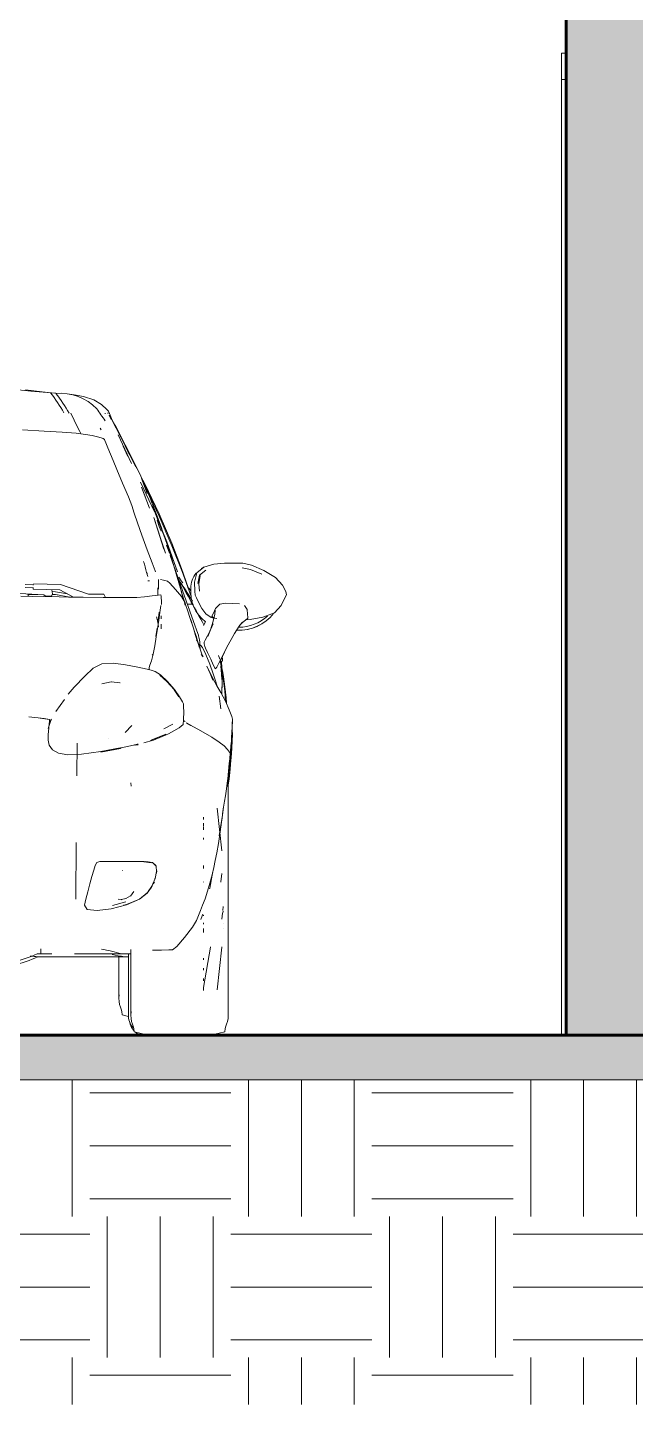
# Model space of a CAD drawing. Header units: millimetres. Extents: x -50912 to 58751, y -45352 to 5553.
# Drawn here: x 53488 to 54856, y -630 to 2467 of the extents above; entities that cross this region are included whole.
import ezdxf

# ---------------------------------------------------------------- set-up
doc = ezdxf.new("R2010")
doc.units = ezdxf.units.MM
for name, color, linetype, lineweight in [('A-DETL-GENF', 92, 'Continuous', 9), ('A-DETL-THIN', 151, 'Continuous', 9), ('A-DOOR', 31, 'Continuous', 9), ('A-FLOR', 192, 'Continuous', 25), ('A-FLOR-PATT', 8, 'Continuous', 25), ('A-GENM', 13, 'Continuous', 9), ('A-WALL', 113, 'Continuous', 25), ('A-WALL-PATT', 111, 'Continuous', 25), ('G-IMPT', 8, 'Continuous', 9)]:
    doc.layers.add(name, color=color, linetype=linetype, lineweight=lineweight)

# ---------------------------------------------------------------- blocks, each defined once
blk = doc.blocks.new('Porta correr 4 folhas - 240x210-3837933-E')
at = {"layer": 'A-DOOR'}
for p in [(-39614.6, 2350), (-39604.6, 2409)]:
    blk.add_line(p, (-39614.6, 2409), dxfattribs=at)
blk = doc.blocks.new('CRT_POR_Abrir_1 Folha_Madeira - 80 x 210 cm-3907159-E')
at = {"layer": 'A-DOOR'}
for p, q in [((-39614.6, 200), (-39614.6, 2350)), ((-39604.6, 2350), (-39614.6, 2350)), ((-39414.6, 2350), (-39424.6, 2350)), ((-39414.6, 2350), (-39414.6, 200))]:
    blk.add_line(p, q, dxfattribs=at)
blk = doc.blocks.new('CRT_Fiat Punto - Punto_dwg-V136-E')
at = {"layer": 'G-IMPT'}
for p, q in [((-40821, 1651.4), (-40783.3, 1647.4)), ((-40755.7, 1643.9), (-40783.3, 1647.4)), ((-40711.5, 1640.5), (-40722, 1641.6)), ((-40690.1, 1636.5), (-40711.5, 1640.5)), ((-40690.1, 1636.5), (-40667.4, 1629.4)), ((-40667.4, 1629.4), (-40650.2, 1618.5)), ((-40649.4, 1618), (-40650.2, 1618.5)), ((-40649.4, 1618), (-40638.5, 1608.3)), ((-40711.1, 1583.2), (-40718.7, 1598.9)), ((-40711.1, 1583.2), (-40703.6, 1567.8)), ((-40640.6, 1598.6), (-40642.7, 1598.6)), ((-40638.5, 1608.3), (-40634.4, 1603.4)), ((-40634, 1598.9), (-40636.4, 1598.8)), ((-40634.4, 1603.4), (-40632.1, 1598.2)), ((-40632.8, 1594.8), (-40628.1, 1584.6)), ((-40632.8, 1594.7), (-40628.1, 1584.6)), ((-40627.3, 1586.9), (-40632.1, 1598.2)), ((-40627.3, 1586.9), (-40618.8, 1568.9)), ((-40622.6, 1577.6), (-40626.4, 1585.1)), ((-40626.4, 1584.5), (-40616.9, 1565.6)), ((-40626.4, 1584.5), (-40618.8, 1568.9)), ((-40827.8, 1561.3), (-40778.6, 1558.8)), ((-40778.6, 1558.8), (-40738.1, 1556.3)), ((-40738.1, 1556.3), (-40706.9, 1553.9)), ((-40706.9, 1553.9), (-40685.6, 1551.3)), ((-40698.6, 1557.8), (-40703.6, 1567.8)), ((-40698.6, 1557.8), (-40696.5, 1553.7)), ((-40696.5, 1553.7), (-40696.1, 1552.6)), ((-40685.6, 1551.3), (-40670.8, 1548.6)), ((-40670.8, 1548.6), (-40658.9, 1545.7)), ((-40652.9, 1565.2), (-40650.3, 1561.9)), ((-40622.6, 1577.6), (-40617, 1567.4)), ((-40617, 1567.4), (-40607.3, 1548.7)), ((-40606.4, 1545), (-40616.9, 1565.6)), ((-40582.7, 1485.6), (-40612.6, 1550.2)), ((-40591.9, 1517.7), (-40607.3, 1548.7)), ((-40596.9, 1528), (-40607.3, 1548.7)), ((-40602.1, 1538.1), (-40607.3, 1548.7)), ((-40650.6, 1543.3), (-40658.9, 1545.7)), ((-40650.6, 1543.3), (-40646, 1542)), ((-40646, 1542), (-40643.5, 1540.2)), ((-40642.5, 1538), (-40643.5, 1540.2)), ((-40640, 1532.3), (-40642.5, 1538)), ((-40635.3, 1520.9), (-40640, 1532.3)), ((-40629.5, 1506.7), (-40635.3, 1520.9)), ((-40606.4, 1545), (-40596.6, 1525.8)), ((-40599.8, 1533.6), (-40602.1, 1538.1)), ((-40600.8, 1524.7), (-40590.7, 1501.8)), ((-40600.8, 1524.7), (-40595.7, 1513.8)), ((-40591.9, 1517.7), (-40599.8, 1533.6)), ((-40596.9, 1528), (-40588.6, 1511.9)), ((-40590.3, 1513.2), (-40596.6, 1525.8)), ((-40623.7, 1492.6), (-40629.5, 1506.7)), ((-40615.4, 1472.8), (-40623.7, 1492.6)), ((-40590.3, 1513.2), (-40586.3, 1505.4)), ((-40582.6, 1500), (-40588.6, 1511.9)), ((-40583.3, 1498.7), (-40586.3, 1505.4)), ((-40583.3, 1498.7), (-40572.3, 1478.1)), ((-40582.6, 1500), (-40578.8, 1492.5)), ((-40574, 1483), (-40578.8, 1492.5)), ((-40569.3, 1473.8), (-40578.4, 1491.5)), ((-40578.4, 1491.5), (-40565.1, 1465.4)), ((-40602.3, 1441.9), (-40615.4, 1472.8)), ((-40574, 1483), (-40565.1, 1465.4)), ((-40569.3, 1473.8), (-40565.1, 1465.4)), ((-40553.4, 1439.8), (-40565.1, 1465.4)), ((-40552.3, 1440.2), (-40561.3, 1457)), ((-40589.5, 1411), (-40602.3, 1441.9)), ((-40561.8, 1444), (-40531, 1376.9)), ((-40560.2, 1452.4), (-40546.9, 1418.6)), ((-40551.6, 1412), (-40560.1, 1432.9)), ((-40560.1, 1432.9), (-40541.6, 1385.2)), ((-40549.8, 1431), (-40553.4, 1439.8)), ((-40520.3, 1372.9), (-40552.3, 1440.2)), ((-40520.3, 1367.8), (-40549.8, 1431)), ((-40549.8, 1431), (-40539.9, 1406.6)), ((-40589.5, 1411), (-40582, 1391.4)), ((-40536.4, 1397.8), (-40539.9, 1406.6)), ((-40534.9, 1394.1), (-40536.4, 1397.8)), ((-40524.6, 1367.2), (-40534.9, 1394.1)), ((-40576.4, 1374.6), (-40582, 1391.4)), ((-40569, 1352.4), (-40576.4, 1374.6)), ((-40535.6, 1391), (-40531.5, 1380.5)), ((-40509.3, 1293.4), (-40532.5, 1364.7)), ((-40516.4, 1316.1), (-40532.5, 1364.7)), ((-40529.2, 1374.7), (-40531.5, 1380.5)), ((-40523.9, 1360.9), (-40529.2, 1374.7)), ((-40515.8, 1343.6), (-40524.6, 1367.2)), ((-40491.8, 1306.8), (-40520.3, 1372.9)), ((-40491.4, 1300.8), (-40520.3, 1367.8)), ((-40559.4, 1324.9), (-40569, 1352.4)), ((-40519.8, 1344.6), (-40524.9, 1358.8)), ((-40514.9, 1338.4), (-40523.9, 1360.9)), ((-40515.8, 1333.5), (-40519.8, 1344.6)), ((-40515.8, 1343.6), (-40512.8, 1333.4)), ((-40514.9, 1338.4), (-40512.3, 1331.9)), ((-40504.4, 1313.4), (-40512.9, 1333.4)), ((-40504.9, 1314.9), (-40512.8, 1333.4)), ((-40504.4, 1313.4), (-40512.8, 1333.4)), ((-40509.7, 1324.4), (-40512.3, 1331.9)), ((-40547.1, 1292.1), (-40559.4, 1324.9)), ((-40516.4, 1316.1), (-40506.1, 1284.5)), ((-40502.5, 1304), (-40509.7, 1324.4)), ((-40504.4, 1313.4), (-40503, 1309.6)), ((-40504.4, 1313.4), (-40479.1, 1242.3)), ((-40497.2, 1283.9), (-40503.3, 1302)), ((-40503.3, 1302), (-40501.9, 1298.1)), ((-40503, 1309.6), (-40479.1, 1242.3)), ((-40492.6, 1274.1), (-40502.5, 1304)), ((-40491.8, 1306.8), (-40469.9, 1249.7)), ((-40491.4, 1300.8), (-40468.4, 1242.9)), ((-40535.8, 1262.5), (-40547.1, 1292.1)), ((-40490.1, 1264.2), (-40495.2, 1279.3)), ((-40481.8, 1238), (-40492.6, 1274.1)), ((-40528.9, 1244.5), (-40535.8, 1262.5)), ((-40528.2, 1242.3), (-40528.9, 1244.5)), ((-40483, 1242.9), (-40490.1, 1264.2)), ((-40487.8, 1258), (-40467.5, 1200.6)), ((-40475.2, 1216.6), (-40483, 1242.9)), ((-40469.9, 1249.7), (-40455.2, 1207.2)), ((-40468.4, 1242.9), (-40452.7, 1199.8)), ((-40435.3, 1240.3), (-40440.6, 1218.9)), ((-40435.3, 1240.3), (-40440.6, 1218.9)), ((-40435.3, 1240.3), (-40419.5, 1253.1)), ((-40435.3, 1240.3), (-40419.5, 1253.1)), ((-40429.1, 1235), (-40415.3, 1246.2)), ((-40397.4, 1259.5), (-40419.5, 1253.1)), ((-40397.4, 1259.5), (-40419.5, 1253.1)), ((-40397.4, 1259.5), (-40373.2, 1261.6)), ((-40397.4, 1259.5), (-40373.2, 1261.6)), ((-40373.2, 1261.6), (-40350.4, 1261.6)), ((-40373.2, 1261.6), (-40350.4, 1261.6)), ((-40350.4, 1261.6), (-40332, 1261.6)), ((-40350.4, 1261.6), (-40332, 1261.6)), ((-40314.9, 1247.8), (-40333.3, 1251.6)), ((-40312.2, 1257.6), (-40332, 1261.6)), ((-40312.2, 1257.6), (-40332, 1261.6)), ((-40289.5, 1236.7), (-40314.9, 1247.8)), ((-40284.8, 1245.5), (-40312.2, 1257.6)), ((-40284.8, 1245.5), (-40312.2, 1257.6)), ((-40258.6, 1229.2), (-40284.8, 1245.5)), ((-40258.6, 1229.2), (-40284.8, 1245.5)), ((-40802.8, 1213.2), (-40821.3, 1213.8)), ((-40803.5, 1212.3), (-40802.5, 1215.5)), ((-40802.5, 1215.5), (-40742.5, 1213.6)), ((-40742.5, 1213.6), (-40679.1, 1192.2)), ((-40521.9, 1224.5), (-40521.4, 1225.2)), ((-40521.9, 1221.3), (-40521.9, 1224.5)), ((-40521.9, 1221.3), (-40521.9, 1213.5)), ((-40521.9, 1203.4), (-40521.9, 1213.5)), ((-40517, 1225), (-40510.7, 1223.5)), ((-40504.5, 1222), (-40510.7, 1223.5)), ((-40501.6, 1221.3), (-40504.5, 1222)), ((-40496.5, 1216.6), (-40501.6, 1221.3)), ((-40483.6, 1202.9), (-40496.5, 1216.6)), ((-40472.4, 1205), (-40481.8, 1238)), ((-40476, 1230), (-40470.6, 1222.4)), ((-40468.4, 1192.4), (-40475.2, 1216.6)), ((-40470.6, 1222.4), (-40467.2, 1217.4)), ((-40440.6, 1218.9), (-40440.2, 1198.8)), ((-40440.6, 1218.9), (-40440.2, 1198.8)), ((-40429.1, 1235), (-40433, 1216.3)), ((-40431.1, 1215.6), (-40427.6, 1233.7)), ((-40431.1, 1215.6), (-40429.7, 1198.5)), ((-40258.6, 1229.2), (-40242.6, 1212.4)), ((-40258.6, 1229.2), (-40242.6, 1212.4)), ((-40234.9, 1198.3), (-40242.6, 1212.4)), ((-40234.9, 1198.3), (-40242.6, 1212.4)), ((-40846.9, 1194.4), (-40779.9, 1190.9)), ((-40831.5, 1187.2), (-40780.2, 1186.5)), ((-40802.6, 1206.5), (-40821.5, 1207.1)), ((-40815.6, 1187.4), (-40812.5, 1187.3)), ((-40815.1, 1188.8), (-40815.5, 1192.8)), ((-40815.5, 1187.5), (-40815.1, 1188.8)), ((-40815.3, 1190.9), (-40814, 1190.9)), ((-40794, 1191.6), (-40814, 1190.9)), ((-40806.1, 1186.9), (-40812.5, 1187.3)), ((-40804, 1206.8), (-40803.6, 1203.5)), ((-40803.5, 1203.5), (-40743.6, 1201.5)), ((-40780.2, 1186.5), (-40745.2, 1185.9)), ((-40777, 1188.3), (-40779.9, 1190.9)), ((-40762.3, 1187.3), (-40777, 1188.3)), ((-40760.4, 1192.7), (-40762.3, 1187.3)), ((-40760.4, 1192.7), (-40761.4, 1202.1)), ((-40760.9, 1197.9), (-40753.2, 1197.5)), ((-40748.7, 1190.6), (-40760.8, 1191.5)), ((-40760.7, 1191.9), (-40753.7, 1191.5)), ((-40753.7, 1191.5), (-40720.8, 1185.5)), ((-40753.2, 1197.5), (-40726.2, 1192.5)), ((-40745.2, 1185.9), (-40724.4, 1185.6)), ((-40743.6, 1201.5), (-40712.6, 1185.4)), ((-40724.4, 1185.6), (-40715.5, 1185.4)), ((-40712.4, 1185.4), (-40715.5, 1185.4)), ((-40708.8, 1185.3), (-40712.4, 1185.4)), ((-40691.3, 1185.1), (-40708.8, 1185.3)), ((-40646.2, 1184.6), (-40691.3, 1185.1)), ((-40679.1, 1192.2), (-40646.5, 1192)), ((-40644.9, 1192), (-40646.5, 1192)), ((-40646.2, 1184.6), (-40597.7, 1184.4)), ((-40641.2, 1184.3), (-40644.9, 1192)), ((-40597.7, 1184.4), (-40570.1, 1184.8)), ((-40552.9, 1186), (-40570.1, 1184.8)), ((-40535.7, 1188), (-40552.9, 1186)), ((-40522.3, 1189.8), (-40535.7, 1188)), ((-40522.8, 1189.7), (-40523.2, 1206.4)), ((-40516.6, 1190.6), (-40522.3, 1189.8)), ((-40515.5, 1187.9), (-40516.6, 1190.6)), ((-40515.5, 1184.7), (-40515.5, 1187.9)), ((-40514.8, 1176.3), (-40515.5, 1184.7)), ((-40514.8, 1176.3), (-40514.8, 1179.5)), ((-40469.9, 1186.6), (-40483.6, 1202.9)), ((-40472.4, 1205), (-40466.6, 1184.3)), ((-40462, 1172.7), (-40469.9, 1186.6)), ((-40464.2, 1177.5), (-40468.4, 1192.4)), ((-40467.5, 1200.6), (-40442.7, 1130.2)), ((-40464.7, 1177.6), (-40466.6, 1184.3)), ((-40463.8, 1176.3), (-40464.2, 1177.5)), ((-40452.9, 1204.9), (-40455.3, 1207.4)), ((-40455.2, 1207.2), (-40454.2, 1204.1)), ((-40450.1, 1201.6), (-40452.9, 1204.9)), ((-40452.7, 1199.8), (-40448.5, 1186.5)), ((-40448.7, 1199.7), (-40450.1, 1201.6)), ((-40440.2, 1198.8), (-40439, 1189.8)), ((-40440.2, 1198.8), (-40439, 1189.8)), ((-40436.2, 1183.9), (-40439, 1189.8)), ((-40436.2, 1183.9), (-40439, 1189.8)), ((-40430.9, 1172.7), (-40436.2, 1183.9)), ((-40430.9, 1172.7), (-40436.2, 1183.9)), ((-40246, 1166.3), (-40238.1, 1182)), ((-40246, 1166.3), (-40238.1, 1182)), ((-40238.1, 1182), (-40233.9, 1190.4)), ((-40238.1, 1182), (-40233.9, 1190.4)), ((-40234.9, 1198.3), (-40233.9, 1190.4)), ((-40234.9, 1198.3), (-40233.9, 1190.4)), ((-40522.3, 1133.7), (-40519.8, 1151.4)), ((-40518.3, 1150.6), (-40520.9, 1132.9)), ((-40516.2, 1166.7), (-40518.3, 1150.6)), ((-40514.8, 1176.3), (-40514.8, 1168.5)), ((-40514.8, 1176.3), (-40514.8, 1168.5)), ((-40463.4, 1172.9), (-40461.9, 1167.4)), ((-40462, 1172.7), (-40459.9, 1166.5)), ((-40459.9, 1166.5), (-40456.6, 1156.4)), ((-40449.9, 1169.5), (-40456.6, 1169.5)), ((-40456.6, 1156.4), (-40450.4, 1137.6)), ((-40445.7, 1169.5), (-40449.9, 1169.5)), ((-40442.9, 1164.2), (-40443.8, 1169.1)), ((-40443.8, 1169.1), (-40443.4, 1167.2)), ((-40423.9, 1159.7), (-40430.9, 1172.7)), ((-40423.9, 1159.7), (-40430.9, 1172.7)), ((-40423.9, 1159.7), (-40415.5, 1148)), ((-40423.9, 1159.7), (-40415.5, 1148)), ((-40403.4, 1139.6), (-40415.5, 1148)), ((-40415.5, 1148), (-40403.1, 1139.5)), ((-40415.5, 1148), (-40403.1, 1139.5)), ((-40398.2, 1149.5), (-40401.4, 1142.4)), ((-40395, 1147.4), (-40398.8, 1131.3)), ((-40398.2, 1149.5), (-40393.5, 1159.9)), ((-40395, 1147.4), (-40393.9, 1156.2)), ((-40394.4, 1151.6), (-40393.9, 1156.2)), ((-40385.3, 1168.3), (-40393.5, 1159.9)), ((-40385.3, 1168.3), (-40383.6, 1169.6)), ((-40383.6, 1169.6), (-40370.4, 1171.9)), ((-40354.8, 1171), (-40370.4, 1171.9)), ((-40354.8, 1171), (-40339.1, 1170.2)), ((-40328.3, 1166.6), (-40322.5, 1157.3)), ((-40322.5, 1157.3), (-40321.5, 1146.8)), ((-40321.5, 1146.8), (-40320.9, 1139.6)), ((-40286.8, 1140), (-40261, 1150.1)), ((-40286.8, 1140), (-40261, 1150.1)), ((-40261, 1150.1), (-40246, 1166.3)), ((-40261, 1150.1), (-40246, 1166.3)), ((-40528, 1097), (-40525, 1115.8)), ((-40523.6, 1115), (-40526.6, 1096.2)), ((-40523.9, 1132), (-40525.9, 1140.7)), ((-40525.9, 1140.7), (-40523.9, 1132.6)), ((-40522.4, 1124.4), (-40523.9, 1135.1)), ((-40522.4, 1124.2), (-40523.9, 1135.1)), ((-40522.4, 1124.4), (-40523.9, 1132)), ((-40520.9, 1132.9), (-40523.6, 1115)), ((-40521.9, 1117.5), (-40522.4, 1124.2)), ((-40521.9, 1118.8), (-40521.9, 1117.5)), ((-40515.9, 1114.4), (-40515.9, 1124.2)), ((-40515.8, 1136.9), (-40515.7, 1143.5)), ((-40515.8, 1136.9), (-40515.7, 1141.9)), ((-40515.7, 1143.5), (-40515.7, 1141.9)), ((-40448.4, 1131.9), (-40450.4, 1137.6)), ((-40443.2, 1115.6), (-40450.4, 1137.6)), ((-40440.6, 1108.4), (-40448.4, 1131.9)), ((-40438.2, 1099.1), (-40443.2, 1115.6)), ((-40442.7, 1130.2), (-40433.3, 1103.5)), ((-40404.7, 1111.7), (-40398.8, 1125.1)), ((-40404.6, 1112), (-40398.8, 1131.3)), ((-40404.6, 1112), (-40398.8, 1125.1)), ((-40403.4, 1139.6), (-40403.1, 1139.5)), ((-40403.1, 1139.5), (-40390.5, 1137.1)), ((-40403.1, 1139.5), (-40397.1, 1138.3)), ((-40397.9, 1137.9), (-40401.4, 1142.4)), ((-40397.1, 1138.3), (-40398.2, 1140.6)), ((-40396.9, 1139.3), (-40398.2, 1140.6)), ((-40397.9, 1137.9), (-40397.3, 1137.7)), ((-40350.8, 1103.8), (-40340, 1120.4)), ((-40340, 1120.4), (-40350.8, 1103.9)), ((-40350.8, 1103.9), (-40339.9, 1120.4)), ((-40339.9, 1120.4), (-40332.7, 1129)), ((-40339.3, 1121.2), (-40332.7, 1128.1)), ((-40332.7, 1129), (-40338.4, 1122.4)), ((-40332.7, 1128.1), (-40325.6, 1133.9)), ((-40325.6, 1133.9), (-40321, 1137.8)), ((-40315.7, 1134.9), (-40324.8, 1134.6)), ((-40315.7, 1134.9), (-40324.8, 1134.6)), ((-40321, 1137.8), (-40320.9, 1139.6)), ((-40315.7, 1134.9), (-40286.8, 1140)), ((-40315.7, 1134.9), (-40286.8, 1140)), ((-40526.6, 1096.2), (-40530, 1076)), ((-40436.5, 1095.8), (-40440.6, 1108.4)), ((-40434, 1085.7), (-40438.2, 1099.1)), ((-40434.6, 1089.5), (-40436.5, 1095.8)), ((-40433.4, 1085), (-40436.2, 1089.1)), ((-40435.8, 1088.8), (-40436.2, 1089.1)), ((-40434.6, 1089.5), (-40431.2, 1077.9)), ((-40434, 1085.7), (-40429.4, 1072.5)), ((-40433.4, 1085), (-40429.8, 1072.8)), ((-40432, 1099.8), (-40433.3, 1103.5)), ((-40431.5, 1098.4), (-40432, 1099.8)), ((-40429.3, 1089.6), (-40431.5, 1098.4)), ((-40429.2, 1088.3), (-40429.3, 1089.6)), ((-40428.9, 1084.9), (-40429.2, 1088.3)), ((-40428.6, 1081.5), (-40428.9, 1084.9)), ((-40419.2, 1083.9), (-40416.8, 1088.4)), ((-40416.8, 1088.4), (-40411.4, 1098.4)), ((-40404.6, 1112), (-40411.4, 1098.4)), ((-40404.4, 1112.7), (-40411, 1096.5)), ((-40411, 1096.5), (-40404.6, 1112)), ((-40404.6, 1112), (-40404.7, 1111.7)), ((-40404.4, 1112.7), (-40404.6, 1112)), ((-40350.8, 1103.8), (-40368.5, 1071)), ((-40537.6, 1042.4), (-40533.6, 1057.1)), ((-40536, 1054.7), (-40534.5, 1056.3)), ((-40533.6, 1057.1), (-40530, 1076)), ((-40431, 1077.2), (-40431.2, 1077.9)), ((-40429.5, 1077.1), (-40428.6, 1081.5)), ((-40429.5, 1077.1), (-40429.2, 1078.3)), ((-40425.5, 1061.6), (-40429.4, 1072.5)), ((-40429.2, 1078.3), (-40428.6, 1081.5)), ((-40428.5, 1080.4), (-40428.6, 1081.5)), ((-40428.4, 1077.4), (-40428.5, 1080.4)), ((-40427.6, 1068.2), (-40428.4, 1077.4)), ((-40428.3, 1077.1), (-40427, 1077.1)), ((-40427.5, 1067.1), (-40427.6, 1068.2)), ((-40422.4, 1071.9), (-40427, 1077.1)), ((-40421.2, 1050.9), (-40425.9, 1056.5)), ((-40425.9, 1056.5), (-40425.3, 1056.1)), ((-40425.5, 1061.6), (-40423.5, 1055)), ((-40421.2, 1050.9), (-40423.5, 1055)), ((-40415.4, 1056.2), (-40422.4, 1071.9)), ((-40419.1, 1081.9), (-40419.2, 1083.9)), ((-40419, 1080), (-40419.1, 1081.9)), ((-40417.7, 1074.6), (-40419, 1080)), ((-40416, 1070.5), (-40417.7, 1074.6)), ((-40411.5, 1061), (-40416, 1070.5)), ((-40406.5, 1034.9), (-40415.4, 1056.2)), ((-40404.2, 1046), (-40411.5, 1061)), ((-40386.3, 1053.9), (-40383.9, 1046.1)), ((-40384.6, 1039.9), (-40368.5, 1071)), ((-40687.5, 1007.5), (-40668.6, 1025.4)), ((-40648.9, 1035.5), (-40668.6, 1025.4)), ((-40648.9, 1035.5), (-40623.2, 1036.9)), ((-40596, 1033.4), (-40623.2, 1036.9)), ((-40596, 1033.4), (-40571.8, 1028.9)), ((-40553.6, 1024.9), (-40571.8, 1028.9)), ((-40553.6, 1024.9), (-40544.2, 1022.8)), ((-40538.1, 1021.2), (-40544.2, 1022.8)), ((-40542.6, 1026.8), (-40542.9, 1024.4)), ((-40542.9, 1022.5), (-40542.9, 1024.4)), ((-40542.6, 1026.8), (-40540.8, 1032.3)), ((-40540.8, 1032.3), (-40537.6, 1042.4)), ((-40403, 1009.5), (-40413, 1030)), ((-40413, 1030), (-40405.6, 1013.5)), ((-40398.6, 1012.5), (-40406.5, 1034.9)), ((-40398.6, 1033), (-40404.2, 1046)), ((-40395.7, 1027.1), (-40398.8, 1034.1)), ((-40395, 1025.3), (-40398.8, 1034.1)), ((-40395.7, 1027.1), (-40398.6, 1033)), ((-40395, 1025.3), (-40392.9, 1023.9)), ((-40391.8, 1026.1), (-40392.9, 1023.9)), ((-40391.8, 1026.1), (-40390.7, 1028.2)), ((-40384.6, 1039.9), (-40390.7, 1028.2)), ((-40383.7, 1040.4), (-40383.6, 1038.4)), ((-40383.3, 1042.5), (-40383.2, 1041.9)), ((-40381.8, 1040.5), (-40379.8, 1040.5)), ((-40379, 1002.1), (-40381.2, 1031.1)), ((-40379, 1002.8), (-40381.2, 1031.1)), ((-40379, 1002.1), (-40380.7, 1026.6)), ((-40378.9, 1000.1), (-40380.7, 1026.6)), ((-40379, 1027.2), (-40379.9, 1040.5)), ((-40377.9, 1041.9), (-40379.8, 1040.5)), ((-40379, 1021.7), (-40379, 1027.2)), ((-40377.9, 1047.5), (-40378.1, 1050.4)), ((-40377.8, 1046.1), (-40377.9, 1047.5)), ((-40377.9, 1041.9), (-40377.8, 1046.1)), ((-40687.5, 1007.5), (-40711.2, 983)), ((-40628.2, 995.1), (-40649, 990.7)), ((-40628.2, 995.1), (-40627.5, 995.1)), ((-40628.2, 995.1), (-40628.2, 995.1)), ((-40628.2, 995.1), (-40608.2, 992.9)), ((-40626.6, 995.2), (-40626.3, 995.2)), ((-40608.5, 992.9), (-40608.2, 992.9)), ((-40538.1, 1021.2), (-40529.4, 1018.2)), ((-40517.4, 1010.8), (-40529.4, 1018.2)), ((-40502.2, 995.1), (-40518.6, 1009.8)), ((-40501.4, 995.5), (-40517.4, 1010.8)), ((-40486.4, 977.3), (-40502.2, 995.1)), ((-40501.4, 995.5), (-40485.4, 977.6)), ((-40407.2, 1018), (-40399.7, 998.3)), ((-40405.6, 1013.5), (-40399.7, 998.3)), ((-40403, 1009.5), (-40394.8, 993.9)), ((-40392.9, 994.8), (-40398.6, 1012.5)), ((-40394.8, 993.9), (-40390.4, 986.2)), ((-40390.6, 987.4), (-40392.9, 994.8)), ((-40379, 1003.4), (-40379, 1003.5)), ((-40379, 1002.1), (-40379, 1002.8)), ((-40379, 1002.1), (-40378.9, 1000.1)), ((-40378.4, 995.1), (-40379, 972.9)), ((-40378.4, 995.1), (-40378.9, 966.1)), ((-40378.9, 969.6), (-40378.2, 991.5)), ((-40378.3, 1007), (-40378.8, 1009.7)), ((-40378.2, 1002.9), (-40378.3, 1007)), ((-40378.2, 991.5), (-40378.2, 1002.9)), ((-40724.6, 967.3), (-40711.2, 983)), ((-40486.4, 977.3), (-40486.4, 977.2)), ((-40486.4, 977.3), (-40476.1, 961.2)), ((-40486.4, 977.2), (-40476.1, 961.2)), ((-40485.4, 977.6), (-40474.3, 961.5)), ((-40467.8, 949.8), (-40474.3, 961.5)), ((-40390.1, 985.6), (-40390.6, 987.4)), ((-40390.4, 986.2), (-40381.4, 970.7)), ((-40381.6, 934.2), (-40385.2, 962.3)), ((-40370.9, 951.3), (-40381.4, 970.7)), ((-40378.8, 981.5), (-40379, 966.3)), ((-40378.9, 969.6), (-40379, 966.2)), ((-40378.9, 969.6), (-40378.8, 981.5)), ((-40733.4, 955), (-40752.8, 927.8)), ((-40467.8, 949.8), (-40465.4, 945.4)), ((-40465.1, 940.1), (-40465.4, 945.4)), ((-40465.1, 940.1), (-40465, 926.2)), ((-40370.9, 951.3), (-40362.5, 931.9)), ((-40357, 916.9), (-40362.5, 931.9)), ((-40813.6, 916.2), (-40778.6, 912.3)), ((-40787.7, 913.3), (-40778.6, 912.3)), ((-40787.7, 913.3), (-40767, 910.4)), ((-40778.6, 912.3), (-40767, 910.4)), ((-40778.6, 912.3), (-40767, 910.4)), ((-40764.9, 906.9), (-40770, 889.8)), ((-40764.9, 906.9), (-40770, 889.8)), ((-40764.9, 906), (-40770, 889.8)), ((-40764.9, 906), (-40770, 889.8)), ((-40768.6, 890.3), (-40767.4, 901.2)), ((-40764.9, 907), (-40767.8, 897.2)), ((-40767.4, 901.2), (-40766.9, 905.4)), ((-40767, 909.6), (-40767, 910.4)), ((-40767, 909.6), (-40766.9, 907.7)), ((-40766.9, 905.9), (-40766.9, 907.7)), ((-40766.9, 905.9), (-40766.9, 905.4)), ((-40764.9, 907), (-40762.6, 911.2)), ((-40509.8, 889), (-40490.8, 898.7)), ((-40489.2, 899.6), (-40490.8, 898.7)), ((-40475.5, 891.6), (-40466.5, 898.9)), ((-40465.8, 902.6), (-40466.5, 898.9)), ((-40465.8, 902.6), (-40465.4, 905.5)), ((-40465.1, 911.9), (-40465.4, 905.5)), ((-40465.1, 911.9), (-40465, 926.2)), ((-40461.7, 905.8), (-40463.9, 907.2)), ((-40462.9, 906), (-40463.9, 907.2)), ((-40459.1, 902.9), (-40449.2, 896.8)), ((-40457.6, 901.6), (-40449.2, 896.8)), ((-40457.6, 901.6), (-40426.4, 884.3)), ((-40357, 916.9), (-40355.2, 910.7)), ((-40355.6, 903), (-40356.2, 890.5)), ((-40355.8, 895.5), (-40355.3, 905.4)), ((-40355.8, 895.2), (-40355.4, 904.1)), ((-40355.6, 903), (-40355.3, 908.4)), ((-40355.3, 908.4), (-40355.4, 904.1)), ((-40355.3, 905.4), (-40355.2, 910)), ((-40355.2, 910), (-40355.2, 910.7)), ((-40770.2, 864), (-40769.8, 876.5)), ((-40769.8, 876.5), (-40768.6, 890.3)), ((-40581.4, 896.8), (-40596.8, 880.9)), ((-40596.2, 881.3), (-40596.8, 880.9)), ((-40505.5, 877.4), (-40539.8, 862.7)), ((-40505.5, 877.4), (-40536.4, 864.3)), ((-40533.2, 863.8), (-40499.4, 878.2)), ((-40475.5, 891.6), (-40499.4, 878.2)), ((-40401.5, 870.1), (-40426.4, 884.3)), ((-40401.5, 870.1), (-40385, 859.4)), ((-40356.1, 890.3), (-40357.7, 862.8)), ((-40356.1, 890), (-40357.7, 862.5)), ((-40357, 874.3), (-40357.7, 862.5)), ((-40357.1, 869.3), (-40357.7, 860.5)), ((-40357.6, 863.1), (-40356.7, 879.3)), ((-40357.5, 865.5), (-40356.4, 886.3)), ((-40357.5, 865.5), (-40356.8, 877.8)), ((-40357, 873.8), (-40357.3, 868.3)), ((-40356.9, 877.9), (-40357.1, 872.4)), ((-40356.9, 873.6), (-40357.1, 869.3)), ((-40357, 873.8), (-40356.4, 886.3)), ((-40356.7, 879.3), (-40357, 874.3)), ((-40356.9, 877.9), (-40356.2, 890.5)), ((-40356.9, 873.6), (-40356.6, 879.2)), ((-40356.1, 890), (-40356.8, 877.8)), ((-40355.8, 895.5), (-40356.7, 879.3)), ((-40355.8, 895.2), (-40356.7, 879.3)), ((-40356.6, 879.2), (-40356.2, 887.5)), ((-40356.4, 883.8), (-40355.2, 879.8)), ((-40356.1, 890.3), (-40356.2, 887.5)), ((-40355.6, 872.6), (-40356.2, 860.8)), ((-40355.6, 869.8), (-40356.2, 858)), ((-40355.8, 865.3), (-40355.4, 873.6)), ((-40355.3, 877.7), (-40355.6, 872.6)), ((-40355.6, 869.8), (-40355.3, 874.8)), ((-40355.3, 877.7), (-40355.4, 873.6)), ((-40355.3, 874.8), (-40355.2, 879.2)), ((-40355.2, 879.2), (-40355.2, 879.8)), ((-40770.2, 864), (-40767.7, 852.5)), ((-40767.7, 852.5), (-40760.3, 842.1)), ((-40760.3, 842.1), (-40746.7, 834.3)), ((-40704.7, 857.2), (-40705.3, 783.3)), ((-40694.6, 831.8), (-40651.5, 838)), ((-40651.7, 837), (-40606, 845.6)), ((-40606, 845.6), (-40651.7, 837)), ((-40607.3, 845.2), (-40651.7, 837)), ((-40607.6, 845.2), (-40651.7, 837)), ((-40605.9, 846.6), (-40651.5, 838)), ((-40605.9, 846.6), (-40651.5, 838)), ((-40651.5, 838), (-40605.8, 846.6)), ((-40606.3, 846.5), (-40651.5, 838)), ((-40606.3, 846.5), (-40651.5, 838)), ((-40607.8, 846.1), (-40651.5, 838)), ((-40635.2, 866.5), (-40634.9, 866.5)), ((-40605.8, 846.6), (-40567.5, 854.9)), ((-40572, 853.8), (-40575.3, 852.9)), ((-40574.8, 852.1), (-40571.5, 853)), ((-40570.8, 852.9), (-40573.8, 852.1)), ((-40569.4, 854.5), (-40572, 853.8)), ((-40570.8, 852.9), (-40568.4, 853.5)), ((-40568.1, 854.8), (-40569.4, 854.5)), ((-40568.4, 853.5), (-40567.4, 853.8)), ((-40567.7, 854.9), (-40568.1, 854.8)), ((-40567.7, 854.9), (-40567.5, 854.9)), ((-40533.2, 863.8), (-40554.8, 857.5)), ((-40374.2, 850.7), (-40385, 859.4)), ((-40374.2, 850.7), (-40366.4, 842.6)), ((-40361.7, 836.5), (-40366.4, 842.6)), ((-40360.2, 833.9), (-40361.7, 836.5)), ((-40360.2, 830.2), (-40357.7, 862.5)), ((-40360.2, 830.2), (-40359.3, 841.2)), ((-40358.8, 846.1), (-40359.9, 832.5)), ((-40359.5, 837.2), (-40357.7, 862.8)), ((-40359.5, 837.2), (-40358.7, 847.9)), ((-40357.9, 858.6), (-40359.3, 840)), ((-40358.5, 852.2), (-40359.3, 841.2)), ((-40358.6, 849.5), (-40359.3, 840)), ((-40357.7, 860.5), (-40358.8, 846.1)), ((-40357.9, 858.6), (-40358.7, 847.9)), ((-40358.3, 853.6), (-40358.6, 849.5)), ((-40358.5, 852.2), (-40357.7, 862.5)), ((-40358.5, 824.8), (-40356.7, 850.3)), ((-40357.6, 863.1), (-40358.3, 853.6)), ((-40358.1, 829.3), (-40356.7, 850.3)), ((-40357.8, 832.3), (-40357.3, 840)), ((-40356.1, 860.3), (-40357.7, 834.5)), ((-40357, 845.6), (-40357.7, 834.5)), ((-40357.5, 837.3), (-40356.4, 856.9)), ((-40357.5, 837.3), (-40356.8, 848.9)), ((-40357.1, 840.9), (-40357.5, 837.9)), ((-40357, 845.1), (-40357.3, 840)), ((-40356.9, 849), (-40357.1, 843.8)), ((-40357.1, 843.8), (-40357, 845.7)), ((-40357.1, 840.9), (-40356.9, 845)), ((-40356.4, 856.9), (-40357, 845.1)), ((-40357, 845.6), (-40356.7, 850.3)), ((-40356.2, 860.8), (-40356.9, 849)), ((-40356.6, 850.2), (-40356.9, 845)), ((-40356.1, 860.3), (-40356.8, 848.9)), ((-40356.7, 850.3), (-40355.8, 865.3)), ((-40356.6, 850.2), (-40356.2, 858)), ((-40746.7, 834.3), (-40725.6, 830.7)), ((-40725.6, 830.7), (-40694.6, 831.8)), ((-40362, 813.6), (-40363.9, 794)), ((-40362.3, 810.9), (-40363.9, 794)), ((-40363.5, 796.8), (-40361.7, 815.5)), ((-40363, 799.8), (-40361.1, 820.1)), ((-40361.6, 816.9), (-40362.3, 810.9)), ((-40362.1, 812), (-40360.4, 828.9)), ((-40362, 813.5), (-40360.4, 828.9)), ((-40362, 813.6), (-40361.5, 819.9)), ((-40360.7, 829), (-40361.7, 815.5)), ((-40358.5, 824.8), (-40361.7, 789.3)), ((-40361.2, 819.9), (-40361.7, 814.4)), ((-40361.2, 819.9), (-40361.7, 814.4)), ((-40361.6, 816.9), (-40361.4, 819.4)), ((-40360.9, 826.2), (-40361.5, 819.9)), ((-40361.4, 819.4), (-40360.9, 825.3)), ((-40360.4, 831.3), (-40360.9, 825.3)), ((-40360.9, 826.2), (-40360.7, 829)), ((-40360.8, 821.7), (-40360.9, 820.2)), ((-40360.6, 823.7), (-40360.8, 821.7)), ((-40360.4, 826.2), (-40360.6, 823.7)), ((-40360.6, 799.5), (-40358.8, 818.6)), ((-40360.2, 833.9), (-40360.4, 831.3)), ((-40359.9, 832.5), (-40360.4, 826.2)), ((-40360.4, 802.9), (-40358.5, 824.8)), ((-40360.2, 804.1), (-40357.7, 834.5)), ((-40360.2, 804.1), (-40359.3, 814.5)), ((-40358.5, 824.8), (-40359.3, 814.5)), ((-40358.8, 818.6), (-40357.8, 832.3)), ((-40358.5, 824.8), (-40357.7, 834.5)), ((-40358.5, 824.8), (-40358.1, 829.3)), ((-40366.1, 772.9), (-40365.7, 776.4)), ((-40365.7, 776.4), (-40362.8, 804.7)), ((-40365.7, 776.4), (-40363.9, 794)), ((-40365.7, 776.4), (-40364.8, 784.8)), ((-40365.1, 775.6), (-40365.6, 777.8)), ((-40365.1, 775.6), (-40364.7, 768)), ((-40363.9, 793.1), (-40364.8, 784.8)), ((-40364.7, 762.6), (-40363, 775.6)), ((-40364.2, 768), (-40360.4, 802.9)), ((-40363.9, 794), (-40363.5, 797.2)), ((-40363.9, 793.1), (-40363.5, 796.8)), ((-40363.8, 771.6), (-40360.4, 802.9)), ((-40363.8, 793.1), (-40363, 799.8)), ((-40363.5, 797.2), (-40362.8, 804.7)), ((-40363, 775.6), (-40360.6, 799.5)), ((-40360.8, 798.8), (-40361.7, 789.3)), ((-40360.8, 798.8), (-40360.4, 802.9)), ((-40583.9, 768), (-40583.9, 767.1)), ((-40583.9, 768), (-40583.5, 760.2)), ((-40368.6, 754.3), (-40371.1, 738.7)), ((-40368.6, 754.3), (-40366.1, 772.9)), ((-40365.8, 760.1), (-40366.1, 759.4)), ((-40365.8, 760.1), (-40364.7, 768)), ((-40364.7, 768), (-40364.7, 759.7)), ((-40364.7, 768), (-40364.7, 766.4)), ((-40364.7, 759.7), (-40364.7, 741.6)), ((-40364.2, 768), (-40363.8, 771.6)), ((-40375.1, 713.9), (-40377.7, 695.2)), ((-40375.1, 713), (-40377.7, 695.3)), ((-40375.1, 713.9), (-40377.3, 698.1)), ((-40373.1, 726.2), (-40375.1, 713)), ((-40371.1, 738.7), (-40373.1, 726.2)), ((-40364.7, 714.5), (-40364.7, 741.6)), ((-40364.7, 679.3), (-40364.7, 714.5)), ((-40420.6, 690.7), (-40420.6, 685.6)), ((-40389.4, 710.9), (-40389.4, 710.6)), ((-40379, 614.7), (-40389.4, 710.6)), ((-40381.8, 667.9), (-40379.6, 681.7)), ((-40380.1, 678.4), (-40378.4, 690.6)), ((-40380.1, 678.4), (-40379.6, 681.7)), ((-40377.7, 695.3), (-40379.9, 679.7)), ((-40379.8, 680.7), (-40378.4, 690.6)), ((-40377.7, 695.2), (-40379.6, 681.7)), ((-40378.7, 687.9), (-40379.6, 681.7)), ((-40378.7, 687.9), (-40378.4, 690.6)), ((-40377.7, 695.2), (-40378.4, 690.6)), ((-40377.3, 698.1), (-40377.7, 695.2)), ((-40420.6, 670.6), (-40420.6, 677.2)), ((-40420.6, 672.2), (-40420.6, 677.2)), ((-40420.6, 662.7), (-40420.6, 668.7)), ((-40420.6, 664.3), (-40420.6, 668.7)), ((-40420.6, 666.8), (-40420.6, 661.9)), ((-40387, 631), (-40383, 657.7)), ((-40381.8, 667.9), (-40385.2, 648.7)), ((-40385.2, 648.7), (-40382.2, 665.6)), ((-40383, 657.7), (-40379.8, 680.7)), ((-40382.2, 665.6), (-40380.9, 672.8)), ((-40379.9, 679.7), (-40380.9, 672.8)), ((-40364.7, 637.6), (-40364.7, 679.3)), ((-40707.8, 506.3), (-40706.6, 633.6)), ((-40420.6, 643.9), (-40420.6, 640.4)), ((-40390.6, 610.1), (-40387, 631)), ((-40364.7, 590.8), (-40364.7, 637.6)), ((-40664.3, 582.1), (-40660.5, 588.8)), ((-40660.5, 588.8), (-40664.3, 582.1)), ((-40660.5, 588.8), (-40664.3, 582.1)), ((-40660.4, 588.8), (-40664.2, 582.1)), ((-40660.5, 588.8), (-40653.8, 591)), ((-40660.4, 588.8), (-40653.7, 591)), ((-40645.6, 591), (-40653.7, 591)), ((-40645.2, 590.5), (-40653.3, 590.5)), ((-40645.6, 591), (-40637.4, 591)), ((-40645.2, 590.5), (-40637.1, 590.5)), ((-40624.8, 591), (-40637.4, 591)), ((-40624.6, 590.5), (-40637.1, 590.5)), ((-40624.8, 591), (-40603.2, 591)), ((-40624.6, 590.5), (-40603.2, 590.5)), ((-40577.7, 591), (-40603.2, 591)), ((-40578, 590.5), (-40603.2, 590.5)), ((-40578, 590.5), (-40554.2, 590.5)), ((-40577.7, 591), (-40553.7, 591)), ((-40537.2, 588.1), (-40555, 589.8)), ((-40535.3, 588.4), (-40553.7, 591)), ((-40535.4, 588.4), (-40550, 590.5)), ((-40535.4, 588.4), (-40527.8, 581.4)), ((-40397.4, 577), (-40394, 592.9)), ((-40394, 592.9), (-40390.6, 610.1)), ((-40379, 615.1), (-40379, 615.4)), ((-40379, 615.1), (-40379, 614.9)), ((-40379, 614.7), (-40379, 614.9)), ((-40364.7, 540.8), (-40364.7, 590.8)), ((-40671.5, 557), (-40667.2, 571.3)), ((-40667.2, 571.3), (-40664.2, 582.1)), ((-40602.7, 570.2), (-40603.6, 570.2)), ((-40526.9, 580.6), (-40535.3, 588.4)), ((-40529.5, 552.6), (-40525.9, 568.4)), ((-40525.9, 568.4), (-40526.9, 580.6)), ((-40525.3, 570), (-40526.1, 564.7)), ((-40420.6, 581.7), (-40420.6, 579.8)), ((-40420.6, 581.7), (-40420.6, 576.9)), ((-40420.6, 579.8), (-40420.6, 575.1)), ((-40399.3, 568.5), (-40406.4, 530.7)), ((-40405.9, 542.3), (-40401.1, 560.8)), ((-40401.1, 560.8), (-40397.4, 577)), ((-40379, 563.7), (-40381.6, 544.7)), ((-40379, 563.7), (-40379, 563.5)), ((-40676.3, 540.4), (-40680.9, 522.9)), ((-40676.3, 540.4), (-40671.5, 557)), ((-40546.8, 519.9), (-40536.8, 535.6)), ((-40537.6, 533.4), (-40546.8, 519.9)), ((-40537.7, 533.6), (-40543.9, 525)), ((-40537.7, 533.6), (-40535.4, 537.3)), ((-40537.6, 533.4), (-40534.2, 540.4)), ((-40536.8, 535.6), (-40529.5, 552.6)), ((-40533.4, 540.3), (-40530.9, 544.4)), ((-40529.6, 552.6), (-40529.8, 551.9)), ((-40420.6, 545.1), (-40420.6, 544.2)), ((-40411.3, 523.7), (-40405.9, 542.3)), ((-40406.6, 529.7), (-40406.5, 530.1)), ((-40406.6, 529.5), (-40406.6, 529.7)), ((-40406.4, 530.5), (-40406.5, 530.1)), ((-40406.4, 530.5), (-40406.4, 530.7)), ((-40381.6, 544.7), (-40381.6, 544.6)), ((-40364.7, 489.5), (-40364.7, 540.8)), ((-40685, 506.3), (-40688.2, 492.2)), ((-40685, 506.3), (-40680.9, 522.9)), ((-40625.3, 492), (-40595.3, 499.7)), ((-40604.5, 504.7), (-40612.4, 506)), ((-40594.1, 507.6), (-40605.7, 505.6)), ((-40604.8, 505.6), (-40605.7, 505.6)), ((-40584.8, 513.7), (-40594.9, 507.2)), ((-40594.1, 507.6), (-40594.9, 507.2)), ((-40564.5, 506.1), (-40593.7, 494)), ((-40564.1, 505.8), (-40593.6, 493.5)), ((-40564.1, 505.7), (-40593.6, 493.5)), ((-40584.5, 512.9), (-40584.7, 512.7)), ((-40577.4, 523.6), (-40584.5, 512.9)), ((-40564.5, 506.1), (-40547.4, 520.1)), ((-40564.1, 505.8), (-40546.8, 519.9)), ((-40564.1, 505.7), (-40546.8, 519.9)), ((-40422.6, 492.6), (-40417, 507.1)), ((-40417, 507.1), (-40411.3, 523.7)), ((-40417, 507.1), (-40411.3, 523.7)), ((-40411.3, 523.7), (-40417, 507.1)), ((-40417, 507.1), (-40411.4, 523.7)), ((-40411.4, 523.7), (-40417, 507.1)), ((-40682.5, 483), (-40688.2, 492.2)), ((-40682.5, 483), (-40660, 480.8)), ((-40627.9, 484.6), (-40660, 480.8)), ((-40627.9, 484.6), (-40593.6, 493.5)), ((-40600.5, 492.2), (-40593.7, 494)), ((-40597.5, 492.4), (-40593.6, 493.5)), ((-40436.4, 458.3), (-40431.8, 469.2)), ((-40431.8, 469.2), (-40427.4, 480.3)), ((-40422.6, 492.6), (-40427.4, 480.3)), ((-40423.4, 468.9), (-40426.4, 460.5)), ((-40423.4, 468.9), (-40426.4, 460.5)), ((-40425.8, 462.3), (-40423.4, 468.9)), ((-40423.4, 468.9), (-40422.2, 472.2)), ((-40420.6, 469.8), (-40420.6, 468.4)), ((-40379, 461.2), (-40377.7, 474.7)), ((-40376.7, 480.5), (-40376.2, 489.3)), ((-40376.7, 475.1), (-40376.2, 479.1)), ((-40376.7, 475.1), (-40376.2, 478.9)), ((-40376.2, 489.3), (-40376.2, 489.3)), ((-40376.2, 478.9), (-40376.2, 479.1)), ((-40364.7, 438.8), (-40364.7, 489.5)), ((-40445.3, 443.4), (-40462.9, 420.1)), ((-40436.4, 458.3), (-40445.3, 443.4)), ((-40420.6, 452.8), (-40420.6, 449.7)), ((-40420.6, 451.3), (-40420.6, 449.8)), ((-40420.6, 440), (-40420.6, 436.3)), ((-40420.6, 437.9), (-40420.6, 432.8)), ((-40420.6, 437.9), (-40420.6, 436.4)), ((-40420.6, 430.9), (-40420.6, 436.4)), ((-40376.2, 451.5), (-40376.2, 451.4)), ((-40376.2, 440.7), (-40376.2, 440.6)), ((-40364.7, 390.7), (-40364.7, 438.8)), ((-40462.9, 420.1), (-40480.5, 399.4)), ((-40480.5, 399.4), (-40462.9, 420.1)), ((-40462.9, 420.1), (-40480.5, 399.4)), ((-40462.9, 420.1), (-40480.5, 399.4)), ((-40480.5, 399.4), (-40462.9, 420.1)), ((-40420.6, 432.8), (-40420.6, 430.9)), ((-40610.8, 347.8), (-40610.8, 376.5)), ((-40583.9, 390.7), (-40583.9, 392.6)), ((-40583.9, 347.1), (-40583.9, 390.7)), ((-40515, 391.7), (-40535.1, 391.1)), ((-40515, 391.7), (-40498.6, 392.2)), ((-40498.6, 392.2), (-40489.8, 392.4)), ((-40480.5, 399.4), (-40489.8, 392.4)), ((-40405, 398.4), (-40420.6, 307.7)), ((-40420.6, 373.7), (-40420.6, 369.3)), ((-40405, 398.7), (-40405, 398.9)), ((-40405, 398.4), (-40405, 398.7)), ((-40405, 398.4), (-40405, 398.2)), ((-40379, 398.4), (-40389.4, 302.3)), ((-40379, 398.4), (-40389.4, 302.3)), ((-40379, 398.2), (-40389.4, 302.3)), ((-40379, 398.9), (-40379, 398.7)), ((-40379, 398.4), (-40379, 398.7)), ((-40379, 398.4), (-40379, 398.2)), ((-40364.7, 347.1), (-40364.7, 390.7)), ((-40610.8, 317.8), (-40610.8, 347.8)), ((-40583.9, 309.7), (-40583.9, 347.1)), ((-40420.6, 350.8), (-40420.6, 346.4)), ((-40364.7, 309.7), (-40364.7, 347.1)), ((-40610.8, 296.7), (-40610.8, 317.8)), ((-40420.6, 327.6), (-40420.6, 322.7)), ((-40610.8, 285), (-40610.8, 296.7)), ((-40610.8, 291.7), (-40610.8, 283.3)), ((-40610.8, 283.3), (-40610.4, 291.2)), ((-40610.8, 283.3), (-40610.8, 285)), ((-40610.4, 275.7), (-40610.8, 283.3)), ((-40583.9, 279.7), (-40583.9, 309.7)), ((-40583.9, 258.5), (-40583.9, 279.7)), ((-40420.6, 307.7), (-40420.6, 300.9)), ((-40420.6, 307.7), (-40420.6, 300.9)), ((-40364.7, 279.7), (-40364.7, 309.7)), ((-40364.7, 258.5), (-40364.7, 279.7)), ((-40609.2, 269), (-40610.4, 275.7)), ((-40607.4, 263.2), (-40609.2, 269)), ((-40605.6, 258.6), (-40607.4, 263.2)), ((-40604.1, 253.4), (-40605.6, 258.6)), ((-40603.6, 246.1), (-40604.1, 253.4)), ((-40583.9, 246.8), (-40583.9, 258.5)), ((-40583.9, 253.5), (-40583.9, 245.2)), ((-40583.9, 245.2), (-40583.5, 253.1)), ((-40364.7, 246.8), (-40364.7, 258.5)), ((-40588.9, 242.5), (-40603.6, 246.1)), ((-40583.9, 245.2), (-40583.9, 246.8)), ((-40583.5, 237.6), (-40583.9, 245.2)), ((-40582.3, 230.8), (-40583.5, 237.6)), ((-40580.5, 225.1), (-40582.3, 230.8)), ((-40578.6, 220.4), (-40580.5, 225.1)), ((-40577.2, 215.2), (-40578.6, 220.4)), ((-40372, 215.2), (-40370.4, 220.4)), ((-40368.3, 225.1), (-40370.4, 220.4)), ((-40368.3, 225.1), (-40366.5, 230.8)), ((-40365.1, 237.6), (-40366.5, 230.8)), ((-40365.1, 237.6), (-40364.7, 245.2)), ((-40364.7, 246.8), (-40364.7, 245.2)), ((-40364.7, 245.2), (-40364.7, 246.8)), ((-40576.7, 208), (-40577.2, 215.2)), ((-40551.2, 201.8), (-40576.7, 208)), ((-40486.6, 200), (-40551.2, 201.8)), ((-40398.1, 201.8), (-40462.7, 200)), ((-40398.1, 201.8), (-40372.5, 208)), ((-40372, 215.2), (-40372.5, 208))]:
    blk.add_line(p, q, dxfattribs=at)
blk = doc.blocks.new('CRT_Fiat Punto - Fiat punto 2-V137-E')
at = {"layer": 'A-GENM', "color": 55}
for p, q in [((-40541.9, 1221.8), (-40545.4, 1221.8)), ((-40415.6, 1129.9), (-40420.3, 1121.2)), ((-40368.5, 1071), (-40382, 1042)), ((-40368.5, 1071), (-40382, 1042)), ((-40794.9, 383), (-40761.8, 383)), ((-40589.1, 376.5), (-40792.9, 376.5)), ((-40792.9, 376.5), (-40589.1, 376.5)), ((-40786.1, 393.4), (-40786.1, 383)), ((-40710.4, 383), (-40583.9, 383)), ((-40589.1, 383), (-40589.1, 246.3))]:
    blk.add_line(p, q, dxfattribs=at)
for centre, radius, start, end in [((-41167.6, -2538.3), 4202.6, 84.3334, 90.5052), ((-41043.4, 1425.5), 354.9, 29.4914, 38.1839), ((-40743.5, 1528.3), 115.7, 44.2099, 94.5169), ((-41031.7, 1424.5), 354.9, 29.4486, 38.1445), ((-41641.4, 914.4), 1202, 33.7432, 35.3074), ((-41889.2, 895.1), 1384.7, 14.4577, 15.5292), ((-40584.8, 1225.3), 39.6, 9.4305, 23.0902), ((-40395.6, 1205.6), 53.2, 141.0014, 180), ((-40395.6, 1205.6), 53.2, 119.034, 124.5283), ((-40368.5, 1093.1), 167.6, 108.0473, 108.4014), ((-73787.3, -17265.8), 38099.3, 28.85863, 29.03549), ((-41451.6, 567.4), 1176.2, 31.3038, 33.6629), ((-41451.6, 567.4), 1176.2, 31.1883, 33.2692), ((-40365.4, 1197.1), 83.9, 174.157, 233.1696), ((-40339.2, 1207.2), 96.1, 266.1738, 322.5952), ((-40339.2, 1207.2), 96.1, 266.2713, 322.6072), ((-40341.2, 1213.8), 96.1, 270.1808, 312.2535), ((-40984.7, 912.5), 615.4, 3.6918, 12.1134), ((-41017.1, 905.4), 649.6, 3.7483, 12.1366), ((-41017.1, 905.4), 649.6, 3.9488, 11.6932), ((-40927, 674.2), 319.7, 273.7578, 294.403), ((-40925, 667.6), 319.7, 273.7578, 294.403), ((-40925, 667.6), 319.7, 273.7578, 294.403), ((-41140.2, -3098.5), 3492.2, 84.2932, 84.5782), ((-40793.4, 393.8), 7.3, 356.3165, 1.8488), ((-40692.7, 110.7), 286.1, 72.1452, 81.4598), ((-40486.9, 1053.9), 686.5, 258.2925, 260.6666), ((-40548.4, 244), 40.8, 176.7554, 221.3304), ((-40546.4, 237.4), 40.8, 193.3578, 221.2349), ((-40546.4, 237.4), 40.8, 198.7358, 219.1591), ((-40546.4, 237.4), 40.8, 228.3137, 247.4939), ((-40546.4, 237.4), 40.8, 230.1939, 251.9074), ((-40413.1, 237.4), 40.8, 288.0926, 303.0933), ((-40413.1, 237.4), 40.8, 292.5061, 303.1462)]:
    blk.add_arc(centre, radius, start, end, dxfattribs=at)
blk.add_blockref('CRT_Fiat Punto - Punto_dwg-V136-E', (0, 0))

msp = doc.modelspace()

# ---------------------------------------------------------------- hatches: boundary and pattern name
at = {"layer": 'A-DETL-GENF'}
h = msp.add_hatch(dxfattribs=at)
h.set_pattern_fill('FP_20', style=0, pattern_type=2)
h.set_pattern_definition([(0, (51723.05, 2371.76), (317.5, 317.5), [317.5, -317.5]), (0, (51723.05, 2490.82), (317.5, 317.5), [317.5, -317.5]), (0, (51723.05, 2609.9), (317.5, 317.5), [317.5, -317.5]), (90, (51762.74, 2649.57), (-317.5, 317.5), [317.5, -317.5]), (90, (51881.8, 2649.57), (-317.5, 317.5), [317.5, -317.5]), (90, (52000.87, 2649.57), (-317.5, 317.5), [317.5, -317.5])])
h.paths.add_polyline_path([(44491.921, -630.469), (58750.927, -630.469), (58750.927, 100), (44491.921, 100)])
at = {"layer": 'A-FLOR-PATT'}
msp.add_hatch(color=256, dxfattribs=at).paths.add_polyline_path([(57859.739, 100), (58060.195, 100), (58060.195, 200), (45340.195, 200), (45340.195, 100), (57636.942, 100)])
at = {"layer": 'A-WALL-PATT'}
msp.add_hatch(color=256, dxfattribs=at).paths.add_polyline_path([(54880.195, 200), (54879.83, 4350.729), (54700.195, 4350.729), (54700.195, 200), (54740.581, 200)])

# ---------------------------------------------------------------- linework, layer by layer
at = {"layer": 'A-DETL-THIN'}
msp.add_line((58750.927, 100), (44491.921, 100), dxfattribs=at)
at = {"layer": 'A-FLOR', "lineweight": 60}
msp.add_line((57880.195, 200), (45520.195, 200), dxfattribs=at)
at = {"layer": 'A-WALL', "lineweight": 60}
msp.add_line((54700.195, 4350.729), (54700.195, 200), dxfattribs=at)

# ---------------------------------------------------------------- block references
at = {"layer": 'A-DOOR'}
for name in ['Porta correr 4 folhas - 240x210-3837933-E', 'CRT_POR_Abrir_1 Folha_Madeira - 80 x 210 cm-3907159-E']:
    msp.add_blockref(name, (94304.815, 0), dxfattribs=at)
at = {"layer": 'A-GENM', "color": 7}
msp.add_blockref('CRT_Fiat Punto - Fiat punto 2-V137-E', (94304.815, 0), dxfattribs=at)

doc.saveas('drawing.dxf')
